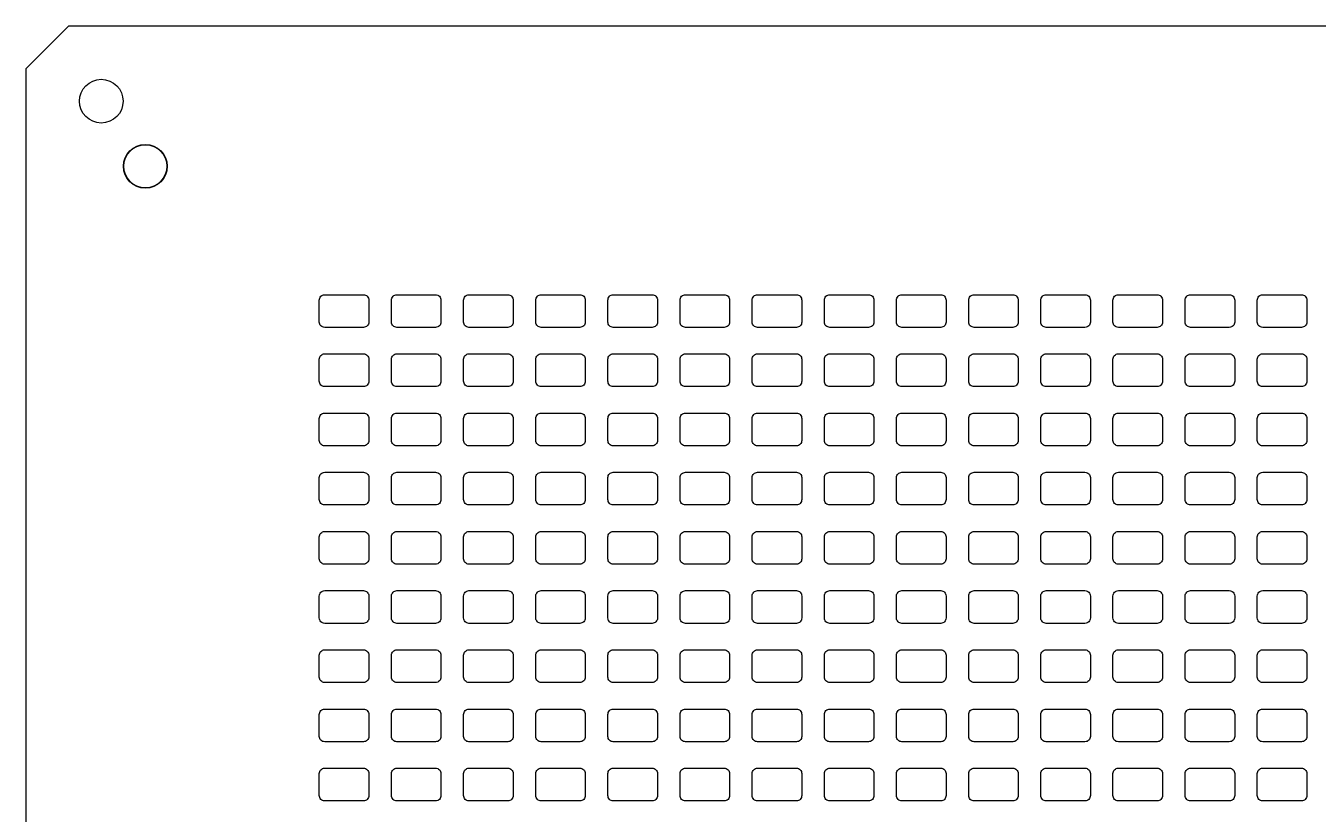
# Model space of a CAD drawing. Extents: x 2242 to 8299, y -565 to 2678.
# Drawn here: x 2242.3 to 2302.3, y 2592.4 to 2629.1 of the extents above; entities that cross this region are included whole.
import ezdxf

# ---------------------------------------------------------------- set-up
doc = ezdxf.new("R2010")
doc.units = 0
doc.header["$MEASUREMENT"] = 0
doc.layers.add('1', color=1, linetype='CONTINUOUS')
doc.layers.add('9', color=6, linetype='CONTINUOUS')

msp = doc.modelspace()

# ---------------------------------------------------------------- linework, layer by layer
at = {"layer": '1'}
for p, q in [((2242.322, 2627.068), (2244.322, 2629.068)), ((2244.322, 2629.068), (2360.322, 2629.068)), ((2242.322, 2627.068), (2242.322, 2511.068))]:
    msp.add_line(p, q, dxfattribs=at)
msp.add_circle((2245.822, 2625.568), 1.015, dxfattribs=at)
at = {"layer": '1', "color": 1}
for radius in [1.015, 1, 1]:
    msp.add_circle((2247.871, 2622.543), radius, dxfattribs=at)
at = {"layer": '9'}
for points in [[(2256.197, 2616.578), (2257.997, 2616.578, -0.414214), (2258.247, 2616.328), (2258.247, 2615.308, -0.414214), (2257.997, 2615.058), (2256.197, 2615.058, -0.414214), (2255.947, 2615.308), (2255.947, 2616.328, -0.414214)], [(2259.547, 2616.578), (2261.347, 2616.578, -0.414214), (2261.597, 2616.328), (2261.597, 2615.308, -0.414214), (2261.347, 2615.058), (2259.547, 2615.058, -0.414214), (2259.297, 2615.308), (2259.297, 2616.328, -0.414214)], [(2262.897, 2616.578), (2264.697, 2616.578, -0.414214), (2264.947, 2616.328), (2264.947, 2615.308, -0.414214), (2264.697, 2615.058), (2262.897, 2615.058, -0.414214), (2262.647, 2615.308), (2262.647, 2616.328, -0.414214)], [(2266.247, 2616.578), (2268.047, 2616.578, -0.414214), (2268.297, 2616.328), (2268.297, 2615.308, -0.414214), (2268.047, 2615.058), (2266.247, 2615.058, -0.414214), (2265.997, 2615.308), (2265.997, 2616.328, -0.414214)], [(2269.597, 2616.578), (2271.397, 2616.578, -0.414214), (2271.647, 2616.328), (2271.647, 2615.308, -0.414214), (2271.397, 2615.058), (2269.597, 2615.058, -0.414214), (2269.347, 2615.308), (2269.347, 2616.328, -0.414214)], [(2272.947, 2616.578), (2274.747, 2616.578, -0.414214), (2274.997, 2616.328), (2274.997, 2615.308, -0.414214), (2274.747, 2615.058), (2272.947, 2615.058, -0.414214), (2272.697, 2615.308), (2272.697, 2616.328, -0.414214)], [(2276.297, 2616.578), (2278.097, 2616.578, -0.414214), (2278.347, 2616.328), (2278.347, 2615.308, -0.414214), (2278.097, 2615.058), (2276.297, 2615.058, -0.414214), (2276.047, 2615.308), (2276.047, 2616.328, -0.414214)], [(2279.647, 2616.578), (2281.447, 2616.578, -0.414214), (2281.697, 2616.328), (2281.697, 2615.308, -0.414214), (2281.447, 2615.058), (2279.647, 2615.058, -0.414214), (2279.397, 2615.308), (2279.397, 2616.328, -0.414214)], [(2282.997, 2616.578), (2284.797, 2616.578, -0.414214), (2285.047, 2616.328), (2285.047, 2615.308, -0.414214), (2284.797, 2615.058), (2282.997, 2615.058, -0.414214), (2282.747, 2615.308), (2282.747, 2616.328, -0.414214)], [(2286.347, 2616.578), (2288.147, 2616.578, -0.414214), (2288.397, 2616.328), (2288.397, 2615.308, -0.414214), (2288.147, 2615.058), (2286.347, 2615.058, -0.414214), (2286.097, 2615.308), (2286.097, 2616.328, -0.414214)], [(2289.697, 2616.578), (2291.497, 2616.578, -0.414214), (2291.747, 2616.328), (2291.747, 2615.308, -0.414214), (2291.497, 2615.058), (2289.697, 2615.058, -0.414214), (2289.447, 2615.308), (2289.447, 2616.328, -0.414214)], [(2293.047, 2616.578), (2294.847, 2616.578, -0.414214), (2295.097, 2616.328), (2295.097, 2615.308, -0.414214), (2294.847, 2615.058), (2293.047, 2615.058, -0.414214), (2292.797, 2615.308), (2292.797, 2616.328, -0.414214)], [(2296.397, 2616.578), (2298.197, 2616.578, -0.414214), (2298.447, 2616.328), (2298.447, 2615.308, -0.414214), (2298.197, 2615.058), (2296.397, 2615.058, -0.414214), (2296.147, 2615.308), (2296.147, 2616.328, -0.414214)], [(2299.747, 2616.578), (2301.547, 2616.578, -0.414214), (2301.797, 2616.328), (2301.797, 2615.308, -0.414214), (2301.547, 2615.058), (2299.747, 2615.058, -0.414214), (2299.497, 2615.308), (2299.497, 2616.328, -0.414214)], [(2256.197, 2613.828), (2257.997, 2613.828, -0.414214), (2258.247, 2613.578), (2258.247, 2612.558, -0.414214), (2257.997, 2612.308), (2256.197, 2612.308, -0.414214), (2255.947, 2612.558), (2255.947, 2613.578, -0.414214)], [(2259.547, 2613.828), (2261.347, 2613.828, -0.414214), (2261.597, 2613.578), (2261.597, 2612.558, -0.414214), (2261.347, 2612.308), (2259.547, 2612.308, -0.414214), (2259.297, 2612.558), (2259.297, 2613.578, -0.414214)], [(2262.897, 2613.828), (2264.697, 2613.828, -0.414214), (2264.947, 2613.578), (2264.947, 2612.558, -0.414214), (2264.697, 2612.308), (2262.897, 2612.308, -0.414214), (2262.647, 2612.558), (2262.647, 2613.578, -0.414214)], [(2266.247, 2613.828), (2268.047, 2613.828, -0.414214), (2268.297, 2613.578), (2268.297, 2612.558, -0.414214), (2268.047, 2612.308), (2266.247, 2612.308, -0.414214), (2265.997, 2612.558), (2265.997, 2613.578, -0.414214)], [(2269.597, 2613.828), (2271.397, 2613.828, -0.414214), (2271.647, 2613.578), (2271.647, 2612.558, -0.414214), (2271.397, 2612.308), (2269.597, 2612.308, -0.414214), (2269.347, 2612.558), (2269.347, 2613.578, -0.414214)], [(2272.947, 2613.828), (2274.747, 2613.828, -0.414214), (2274.997, 2613.578), (2274.997, 2612.558, -0.414214), (2274.747, 2612.308), (2272.947, 2612.308, -0.414214), (2272.697, 2612.558), (2272.697, 2613.578, -0.414214)], [(2276.297, 2613.828), (2278.097, 2613.828, -0.414214), (2278.347, 2613.578), (2278.347, 2612.558, -0.414214), (2278.097, 2612.308), (2276.297, 2612.308, -0.414214), (2276.047, 2612.558), (2276.047, 2613.578, -0.414214)], [(2279.647, 2613.828), (2281.447, 2613.828, -0.414214), (2281.697, 2613.578), (2281.697, 2612.558, -0.414214), (2281.447, 2612.308), (2279.647, 2612.308, -0.414214), (2279.397, 2612.558), (2279.397, 2613.578, -0.414214)], [(2282.997, 2613.828), (2284.797, 2613.828, -0.414214), (2285.047, 2613.578), (2285.047, 2612.558, -0.414214), (2284.797, 2612.308), (2282.997, 2612.308, -0.414214), (2282.747, 2612.558), (2282.747, 2613.578, -0.414214)], [(2286.347, 2613.828), (2288.147, 2613.828, -0.414214), (2288.397, 2613.578), (2288.397, 2612.558, -0.414214), (2288.147, 2612.308), (2286.347, 2612.308, -0.414214), (2286.097, 2612.558), (2286.097, 2613.578, -0.414214)], [(2289.697, 2613.828), (2291.497, 2613.828, -0.414214), (2291.747, 2613.578), (2291.747, 2612.558, -0.414214), (2291.497, 2612.308), (2289.697, 2612.308, -0.414214), (2289.447, 2612.558), (2289.447, 2613.578, -0.414214)], [(2293.047, 2613.828), (2294.847, 2613.828, -0.414214), (2295.097, 2613.578), (2295.097, 2612.558, -0.414214), (2294.847, 2612.308), (2293.047, 2612.308, -0.414214), (2292.797, 2612.558), (2292.797, 2613.578, -0.414214)], [(2296.397, 2613.828), (2298.197, 2613.828, -0.414214), (2298.447, 2613.578), (2298.447, 2612.558, -0.414214), (2298.197, 2612.308), (2296.397, 2612.308, -0.414214), (2296.147, 2612.558), (2296.147, 2613.578, -0.414214)], [(2299.747, 2613.828), (2301.547, 2613.828, -0.414214), (2301.797, 2613.578), (2301.797, 2612.558, -0.414214), (2301.547, 2612.308), (2299.747, 2612.308, -0.414214), (2299.497, 2612.558), (2299.497, 2613.578, -0.414214)], [(2256.197, 2611.078), (2257.997, 2611.078, -0.414214), (2258.247, 2610.828), (2258.247, 2609.808, -0.414214), (2257.997, 2609.558), (2256.197, 2609.558, -0.414214), (2255.947, 2609.808), (2255.947, 2610.828, -0.414214)], [(2259.547, 2611.078), (2261.347, 2611.078, -0.414214), (2261.597, 2610.828), (2261.597, 2609.808, -0.414214), (2261.347, 2609.558), (2259.547, 2609.558, -0.414214), (2259.297, 2609.808), (2259.297, 2610.828, -0.414214)], [(2262.897, 2611.078), (2264.697, 2611.078, -0.414214), (2264.947, 2610.828), (2264.947, 2609.808, -0.414214), (2264.697, 2609.558), (2262.897, 2609.558, -0.414214), (2262.647, 2609.808), (2262.647, 2610.828, -0.414214)], [(2266.247, 2611.078), (2268.047, 2611.078, -0.414214), (2268.297, 2610.828), (2268.297, 2609.808, -0.414214), (2268.047, 2609.558), (2266.247, 2609.558, -0.414214), (2265.997, 2609.808), (2265.997, 2610.828, -0.414214)], [(2269.597, 2611.078), (2271.397, 2611.078, -0.414214), (2271.647, 2610.828), (2271.647, 2609.808, -0.414214), (2271.397, 2609.558), (2269.597, 2609.558, -0.414214), (2269.347, 2609.808), (2269.347, 2610.828, -0.414214)], [(2272.947, 2611.078), (2274.747, 2611.078, -0.414214), (2274.997, 2610.828), (2274.997, 2609.808, -0.414214), (2274.747, 2609.558), (2272.947, 2609.558, -0.414214), (2272.697, 2609.808), (2272.697, 2610.828, -0.414214)], [(2276.297, 2611.078), (2278.097, 2611.078, -0.414214), (2278.347, 2610.828), (2278.347, 2609.808, -0.414214), (2278.097, 2609.558), (2276.297, 2609.558, -0.414214), (2276.047, 2609.808), (2276.047, 2610.828, -0.414214)], [(2279.647, 2611.078), (2281.447, 2611.078, -0.414214), (2281.697, 2610.828), (2281.697, 2609.808, -0.414214), (2281.447, 2609.558), (2279.647, 2609.558, -0.414214), (2279.397, 2609.808), (2279.397, 2610.828, -0.414214)], [(2282.997, 2611.078), (2284.797, 2611.078, -0.414214), (2285.047, 2610.828), (2285.047, 2609.808, -0.414214), (2284.797, 2609.558), (2282.997, 2609.558, -0.414214), (2282.747, 2609.808), (2282.747, 2610.828, -0.414214)], [(2286.347, 2611.078), (2288.147, 2611.078, -0.414214), (2288.397, 2610.828), (2288.397, 2609.808, -0.414214), (2288.147, 2609.558), (2286.347, 2609.558, -0.414214), (2286.097, 2609.808), (2286.097, 2610.828, -0.414214)], [(2289.697, 2611.078), (2291.497, 2611.078, -0.414214), (2291.747, 2610.828), (2291.747, 2609.808, -0.414214), (2291.497, 2609.558), (2289.697, 2609.558, -0.414214), (2289.447, 2609.808), (2289.447, 2610.828, -0.414214)], [(2293.047, 2611.078), (2294.847, 2611.078, -0.414214), (2295.097, 2610.828), (2295.097, 2609.808, -0.414214), (2294.847, 2609.558), (2293.047, 2609.558, -0.414214), (2292.797, 2609.808), (2292.797, 2610.828, -0.414214)], [(2296.397, 2611.078), (2298.197, 2611.078, -0.414214), (2298.447, 2610.828), (2298.447, 2609.808, -0.414214), (2298.197, 2609.558), (2296.397, 2609.558, -0.414214), (2296.147, 2609.808), (2296.147, 2610.828, -0.414214)], [(2299.747, 2611.078), (2301.547, 2611.078, -0.414214), (2301.797, 2610.828), (2301.797, 2609.808, -0.414214), (2301.547, 2609.558), (2299.747, 2609.558, -0.414214), (2299.497, 2609.808), (2299.497, 2610.828, -0.414214)], [(2256.197, 2608.328), (2257.997, 2608.328, -0.414214), (2258.247, 2608.078), (2258.247, 2607.058, -0.414214), (2257.997, 2606.808), (2256.197, 2606.808, -0.414214), (2255.947, 2607.058), (2255.947, 2608.078, -0.414214)], [(2259.547, 2608.328), (2261.347, 2608.328, -0.414214), (2261.597, 2608.078), (2261.597, 2607.058, -0.414214), (2261.347, 2606.808), (2259.547, 2606.808, -0.414214), (2259.297, 2607.058), (2259.297, 2608.078, -0.414214)], [(2262.897, 2608.328), (2264.697, 2608.328, -0.414214), (2264.947, 2608.078), (2264.947, 2607.058, -0.414214), (2264.697, 2606.808), (2262.897, 2606.808, -0.414214), (2262.647, 2607.058), (2262.647, 2608.078, -0.414214)], [(2266.247, 2608.328), (2268.047, 2608.328, -0.414214), (2268.297, 2608.078), (2268.297, 2607.058, -0.414214), (2268.047, 2606.808), (2266.247, 2606.808, -0.414214), (2265.997, 2607.058), (2265.997, 2608.078, -0.414214)], [(2269.597, 2608.328), (2271.397, 2608.328, -0.414214), (2271.647, 2608.078), (2271.647, 2607.058, -0.414214), (2271.397, 2606.808), (2269.597, 2606.808, -0.414214), (2269.347, 2607.058), (2269.347, 2608.078, -0.414214)], [(2272.947, 2608.328), (2274.747, 2608.328, -0.414214), (2274.997, 2608.078), (2274.997, 2607.058, -0.414214), (2274.747, 2606.808), (2272.947, 2606.808, -0.414214), (2272.697, 2607.058), (2272.697, 2608.078, -0.414214)], [(2276.297, 2608.328), (2278.097, 2608.328, -0.414214), (2278.347, 2608.078), (2278.347, 2607.058, -0.414214), (2278.097, 2606.808), (2276.297, 2606.808, -0.414214), (2276.047, 2607.058), (2276.047, 2608.078, -0.414214)], [(2279.647, 2608.328), (2281.447, 2608.328, -0.414214), (2281.697, 2608.078), (2281.697, 2607.058, -0.414214), (2281.447, 2606.808), (2279.647, 2606.808, -0.414214), (2279.397, 2607.058), (2279.397, 2608.078, -0.414214)], [(2282.997, 2608.328), (2284.797, 2608.328, -0.414214), (2285.047, 2608.078), (2285.047, 2607.058, -0.414214), (2284.797, 2606.808), (2282.997, 2606.808, -0.414214), (2282.747, 2607.058), (2282.747, 2608.078, -0.414214)], [(2286.347, 2608.328), (2288.147, 2608.328, -0.414214), (2288.397, 2608.078), (2288.397, 2607.058, -0.414214), (2288.147, 2606.808), (2286.347, 2606.808, -0.414214), (2286.097, 2607.058), (2286.097, 2608.078, -0.414214)], [(2289.697, 2608.328), (2291.497, 2608.328, -0.414214), (2291.747, 2608.078), (2291.747, 2607.058, -0.414214), (2291.497, 2606.808), (2289.697, 2606.808, -0.414214), (2289.447, 2607.058), (2289.447, 2608.078, -0.414214)], [(2293.047, 2608.328), (2294.847, 2608.328, -0.414214), (2295.097, 2608.078), (2295.097, 2607.058, -0.414214), (2294.847, 2606.808), (2293.047, 2606.808, -0.414214), (2292.797, 2607.058), (2292.797, 2608.078, -0.414214)], [(2296.397, 2608.328), (2298.197, 2608.328, -0.414214), (2298.447, 2608.078), (2298.447, 2607.058, -0.414214), (2298.197, 2606.808), (2296.397, 2606.808, -0.414214), (2296.147, 2607.058), (2296.147, 2608.078, -0.414214)], [(2299.747, 2608.328), (2301.547, 2608.328, -0.414214), (2301.797, 2608.078), (2301.797, 2607.058, -0.414214), (2301.547, 2606.808), (2299.747, 2606.808, -0.414214), (2299.497, 2607.058), (2299.497, 2608.078, -0.414214)], [(2256.197, 2605.578), (2257.997, 2605.578, -0.414214), (2258.247, 2605.328), (2258.247, 2604.308, -0.414214), (2257.997, 2604.058), (2256.197, 2604.058, -0.414214), (2255.947, 2604.308), (2255.947, 2605.328, -0.414214)], [(2259.547, 2605.578), (2261.347, 2605.578, -0.414214), (2261.597, 2605.328), (2261.597, 2604.308, -0.414214), (2261.347, 2604.058), (2259.547, 2604.058, -0.414214), (2259.297, 2604.308), (2259.297, 2605.328, -0.414214)], [(2262.897, 2605.578), (2264.697, 2605.578, -0.414214), (2264.947, 2605.328), (2264.947, 2604.308, -0.414214), (2264.697, 2604.058), (2262.897, 2604.058, -0.414214), (2262.647, 2604.308), (2262.647, 2605.328, -0.414214)], [(2266.247, 2605.578), (2268.047, 2605.578, -0.414214), (2268.297, 2605.328), (2268.297, 2604.308, -0.414214), (2268.047, 2604.058), (2266.247, 2604.058, -0.414214), (2265.997, 2604.308), (2265.997, 2605.328, -0.414214)], [(2269.597, 2605.578), (2271.397, 2605.578, -0.414214), (2271.647, 2605.328), (2271.647, 2604.308, -0.414214), (2271.397, 2604.058), (2269.597, 2604.058, -0.414214), (2269.347, 2604.308), (2269.347, 2605.328, -0.414214)], [(2272.947, 2605.578), (2274.747, 2605.578, -0.414214), (2274.997, 2605.328), (2274.997, 2604.308, -0.414214), (2274.747, 2604.058), (2272.947, 2604.058, -0.414214), (2272.697, 2604.308), (2272.697, 2605.328, -0.414214)], [(2276.297, 2605.578), (2278.097, 2605.578, -0.414214), (2278.347, 2605.328), (2278.347, 2604.308, -0.414214), (2278.097, 2604.058), (2276.297, 2604.058, -0.414214), (2276.047, 2604.308), (2276.047, 2605.328, -0.414214)], [(2279.647, 2605.578), (2281.447, 2605.578, -0.414214), (2281.697, 2605.328), (2281.697, 2604.308, -0.414214), (2281.447, 2604.058), (2279.647, 2604.058, -0.414214), (2279.397, 2604.308), (2279.397, 2605.328, -0.414214)], [(2282.997, 2605.578), (2284.797, 2605.578, -0.414214), (2285.047, 2605.328), (2285.047, 2604.308, -0.414214), (2284.797, 2604.058), (2282.997, 2604.058, -0.414214), (2282.747, 2604.308), (2282.747, 2605.328, -0.414214)], [(2286.347, 2605.578), (2288.147, 2605.578, -0.414214), (2288.397, 2605.328), (2288.397, 2604.308, -0.414214), (2288.147, 2604.058), (2286.347, 2604.058, -0.414214), (2286.097, 2604.308), (2286.097, 2605.328, -0.414214)], [(2289.697, 2605.578), (2291.497, 2605.578, -0.414214), (2291.747, 2605.328), (2291.747, 2604.308, -0.414214), (2291.497, 2604.058), (2289.697, 2604.058, -0.414214), (2289.447, 2604.308), (2289.447, 2605.328, -0.414214)], [(2293.047, 2605.578), (2294.847, 2605.578, -0.414214), (2295.097, 2605.328), (2295.097, 2604.308, -0.414214), (2294.847, 2604.058), (2293.047, 2604.058, -0.414214), (2292.797, 2604.308), (2292.797, 2605.328, -0.414214)], [(2296.397, 2605.578), (2298.197, 2605.578, -0.414214), (2298.447, 2605.328), (2298.447, 2604.308, -0.414214), (2298.197, 2604.058), (2296.397, 2604.058, -0.414214), (2296.147, 2604.308), (2296.147, 2605.328, -0.414214)], [(2299.747, 2605.578), (2301.547, 2605.578, -0.414214), (2301.797, 2605.328), (2301.797, 2604.308, -0.414214), (2301.547, 2604.058), (2299.747, 2604.058, -0.414214), (2299.497, 2604.308), (2299.497, 2605.328, -0.414214)], [(2256.197, 2602.828), (2257.997, 2602.828, -0.414214), (2258.247, 2602.578), (2258.247, 2601.558, -0.414214), (2257.997, 2601.308), (2256.197, 2601.308, -0.414214), (2255.947, 2601.558), (2255.947, 2602.578, -0.414214)], [(2259.547, 2602.828), (2261.347, 2602.828, -0.414214), (2261.597, 2602.578), (2261.597, 2601.558, -0.414214), (2261.347, 2601.308), (2259.547, 2601.308, -0.414214), (2259.297, 2601.558), (2259.297, 2602.578, -0.414214)], [(2262.897, 2602.828), (2264.697, 2602.828, -0.414214), (2264.947, 2602.578), (2264.947, 2601.558, -0.414214), (2264.697, 2601.308), (2262.897, 2601.308, -0.414214), (2262.647, 2601.558), (2262.647, 2602.578, -0.414214)], [(2266.247, 2602.828), (2268.047, 2602.828, -0.414214), (2268.297, 2602.578), (2268.297, 2601.558, -0.414214), (2268.047, 2601.308), (2266.247, 2601.308, -0.414214), (2265.997, 2601.558), (2265.997, 2602.578, -0.414214)], [(2269.597, 2602.828), (2271.397, 2602.828, -0.414214), (2271.647, 2602.578), (2271.647, 2601.558, -0.414214), (2271.397, 2601.308), (2269.597, 2601.308, -0.414214), (2269.347, 2601.558), (2269.347, 2602.578, -0.414214)], [(2272.947, 2602.828), (2274.747, 2602.828, -0.414214), (2274.997, 2602.578), (2274.997, 2601.558, -0.414214), (2274.747, 2601.308), (2272.947, 2601.308, -0.414214), (2272.697, 2601.558), (2272.697, 2602.578, -0.414214)], [(2276.297, 2602.828), (2278.097, 2602.828, -0.414214), (2278.347, 2602.578), (2278.347, 2601.558, -0.414214), (2278.097, 2601.308), (2276.297, 2601.308, -0.414214), (2276.047, 2601.558), (2276.047, 2602.578, -0.414214)], [(2279.647, 2602.828), (2281.447, 2602.828, -0.414214), (2281.697, 2602.578), (2281.697, 2601.558, -0.414214), (2281.447, 2601.308), (2279.647, 2601.308, -0.414214), (2279.397, 2601.558), (2279.397, 2602.578, -0.414214)], [(2282.997, 2602.828), (2284.797, 2602.828, -0.414214), (2285.047, 2602.578), (2285.047, 2601.558, -0.414214), (2284.797, 2601.308), (2282.997, 2601.308, -0.414214), (2282.747, 2601.558), (2282.747, 2602.578, -0.414214)], [(2286.347, 2602.828), (2288.147, 2602.828, -0.414214), (2288.397, 2602.578), (2288.397, 2601.558, -0.414214), (2288.147, 2601.308), (2286.347, 2601.308, -0.414214), (2286.097, 2601.558), (2286.097, 2602.578, -0.414214)], [(2289.697, 2602.828), (2291.497, 2602.828, -0.414214), (2291.747, 2602.578), (2291.747, 2601.558, -0.414214), (2291.497, 2601.308), (2289.697, 2601.308, -0.414214), (2289.447, 2601.558), (2289.447, 2602.578, -0.414214)], [(2293.047, 2602.828), (2294.847, 2602.828, -0.414214), (2295.097, 2602.578), (2295.097, 2601.558, -0.414214), (2294.847, 2601.308), (2293.047, 2601.308, -0.414214), (2292.797, 2601.558), (2292.797, 2602.578, -0.414214)], [(2296.397, 2602.828), (2298.197, 2602.828, -0.414214), (2298.447, 2602.578), (2298.447, 2601.558, -0.414214), (2298.197, 2601.308), (2296.397, 2601.308, -0.414214), (2296.147, 2601.558), (2296.147, 2602.578, -0.414214)], [(2299.747, 2602.828), (2301.547, 2602.828, -0.414214), (2301.797, 2602.578), (2301.797, 2601.558, -0.414214), (2301.547, 2601.308), (2299.747, 2601.308, -0.414214), (2299.497, 2601.558), (2299.497, 2602.578, -0.414214)], [(2256.197, 2600.078), (2257.997, 2600.078, -0.414214), (2258.247, 2599.828), (2258.247, 2598.808, -0.414214), (2257.997, 2598.558), (2256.197, 2598.558, -0.414214), (2255.947, 2598.808), (2255.947, 2599.828, -0.414214)], [(2259.547, 2600.078), (2261.347, 2600.078, -0.414214), (2261.597, 2599.828), (2261.597, 2598.808, -0.414214), (2261.347, 2598.558), (2259.547, 2598.558, -0.414214), (2259.297, 2598.808), (2259.297, 2599.828, -0.414214)], [(2262.897, 2600.078), (2264.697, 2600.078, -0.414214), (2264.947, 2599.828), (2264.947, 2598.808, -0.414214), (2264.697, 2598.558), (2262.897, 2598.558, -0.414214), (2262.647, 2598.808), (2262.647, 2599.828, -0.414214)], [(2266.247, 2600.078), (2268.047, 2600.078, -0.414214), (2268.297, 2599.828), (2268.297, 2598.808, -0.414214), (2268.047, 2598.558), (2266.247, 2598.558, -0.414214), (2265.997, 2598.808), (2265.997, 2599.828, -0.414214)], [(2269.597, 2600.078), (2271.397, 2600.078, -0.414214), (2271.647, 2599.828), (2271.647, 2598.808, -0.414214), (2271.397, 2598.558), (2269.597, 2598.558, -0.414214), (2269.347, 2598.808), (2269.347, 2599.828, -0.414214)], [(2272.947, 2600.078), (2274.747, 2600.078, -0.414214), (2274.997, 2599.828), (2274.997, 2598.808, -0.414214), (2274.747, 2598.558), (2272.947, 2598.558, -0.414214), (2272.697, 2598.808), (2272.697, 2599.828, -0.414214)], [(2276.297, 2600.078), (2278.097, 2600.078, -0.414214), (2278.347, 2599.828), (2278.347, 2598.808, -0.414214), (2278.097, 2598.558), (2276.297, 2598.558, -0.414214), (2276.047, 2598.808), (2276.047, 2599.828, -0.414214)], [(2279.647, 2600.078), (2281.447, 2600.078, -0.414214), (2281.697, 2599.828), (2281.697, 2598.808, -0.414214), (2281.447, 2598.558), (2279.647, 2598.558, -0.414214), (2279.397, 2598.808), (2279.397, 2599.828, -0.414214)], [(2282.997, 2600.078), (2284.797, 2600.078, -0.414214), (2285.047, 2599.828), (2285.047, 2598.808, -0.414214), (2284.797, 2598.558), (2282.997, 2598.558, -0.414214), (2282.747, 2598.808), (2282.747, 2599.828, -0.414214)], [(2286.347, 2600.078), (2288.147, 2600.078, -0.414214), (2288.397, 2599.828), (2288.397, 2598.808, -0.414214), (2288.147, 2598.558), (2286.347, 2598.558, -0.414214), (2286.097, 2598.808), (2286.097, 2599.828, -0.414214)], [(2289.697, 2600.078), (2291.497, 2600.078, -0.414214), (2291.747, 2599.828), (2291.747, 2598.808, -0.414214), (2291.497, 2598.558), (2289.697, 2598.558, -0.414214), (2289.447, 2598.808), (2289.447, 2599.828, -0.414214)], [(2293.047, 2600.078), (2294.847, 2600.078, -0.414214), (2295.097, 2599.828), (2295.097, 2598.808, -0.414214), (2294.847, 2598.558), (2293.047, 2598.558, -0.414214), (2292.797, 2598.808), (2292.797, 2599.828, -0.414214)], [(2296.397, 2600.078), (2298.197, 2600.078, -0.414214), (2298.447, 2599.828), (2298.447, 2598.808, -0.414214), (2298.197, 2598.558), (2296.397, 2598.558, -0.414214), (2296.147, 2598.808), (2296.147, 2599.828, -0.414214)], [(2299.747, 2600.078), (2301.547, 2600.078, -0.414214), (2301.797, 2599.828), (2301.797, 2598.808, -0.414214), (2301.547, 2598.558), (2299.747, 2598.558, -0.414214), (2299.497, 2598.808), (2299.497, 2599.828, -0.414214)], [(2256.197, 2597.328), (2257.997, 2597.328, -0.414214), (2258.247, 2597.078), (2258.247, 2596.058, -0.414214), (2257.997, 2595.808), (2256.197, 2595.808, -0.414214), (2255.947, 2596.058), (2255.947, 2597.078, -0.414214)], [(2259.547, 2597.328), (2261.347, 2597.328, -0.414214), (2261.597, 2597.078), (2261.597, 2596.058, -0.414214), (2261.347, 2595.808), (2259.547, 2595.808, -0.414214), (2259.297, 2596.058), (2259.297, 2597.078, -0.414214)], [(2262.897, 2597.328), (2264.697, 2597.328, -0.414214), (2264.947, 2597.078), (2264.947, 2596.058, -0.414214), (2264.697, 2595.808), (2262.897, 2595.808, -0.414214), (2262.647, 2596.058), (2262.647, 2597.078, -0.414214)], [(2266.247, 2597.328), (2268.047, 2597.328, -0.414214), (2268.297, 2597.078), (2268.297, 2596.058, -0.414214), (2268.047, 2595.808), (2266.247, 2595.808, -0.414214), (2265.997, 2596.058), (2265.997, 2597.078, -0.414214)], [(2269.597, 2597.328), (2271.397, 2597.328, -0.414214), (2271.647, 2597.078), (2271.647, 2596.058, -0.414214), (2271.397, 2595.808), (2269.597, 2595.808, -0.414214), (2269.347, 2596.058), (2269.347, 2597.078, -0.414214)], [(2272.947, 2597.328), (2274.747, 2597.328, -0.414214), (2274.997, 2597.078), (2274.997, 2596.058, -0.414214), (2274.747, 2595.808), (2272.947, 2595.808, -0.414214), (2272.697, 2596.058), (2272.697, 2597.078, -0.414214)], [(2276.297, 2597.328), (2278.097, 2597.328, -0.414214), (2278.347, 2597.078), (2278.347, 2596.058, -0.414214), (2278.097, 2595.808), (2276.297, 2595.808, -0.414214), (2276.047, 2596.058), (2276.047, 2597.078, -0.414214)], [(2279.647, 2597.328), (2281.447, 2597.328, -0.414214), (2281.697, 2597.078), (2281.697, 2596.058, -0.414214), (2281.447, 2595.808), (2279.647, 2595.808, -0.414214), (2279.397, 2596.058), (2279.397, 2597.078, -0.414214)], [(2282.997, 2597.328), (2284.797, 2597.328, -0.414214), (2285.047, 2597.078), (2285.047, 2596.058, -0.414214), (2284.797, 2595.808), (2282.997, 2595.808, -0.414214), (2282.747, 2596.058), (2282.747, 2597.078, -0.414214)], [(2286.347, 2597.328), (2288.147, 2597.328, -0.414214), (2288.397, 2597.078), (2288.397, 2596.058, -0.414214), (2288.147, 2595.808), (2286.347, 2595.808, -0.414214), (2286.097, 2596.058), (2286.097, 2597.078, -0.414214)], [(2289.697, 2597.328), (2291.497, 2597.328, -0.414214), (2291.747, 2597.078), (2291.747, 2596.058, -0.414214), (2291.497, 2595.808), (2289.697, 2595.808, -0.414214), (2289.447, 2596.058), (2289.447, 2597.078, -0.414214)], [(2293.047, 2597.328), (2294.847, 2597.328, -0.414214), (2295.097, 2597.078), (2295.097, 2596.058, -0.414214), (2294.847, 2595.808), (2293.047, 2595.808, -0.414214), (2292.797, 2596.058), (2292.797, 2597.078, -0.414214)], [(2296.397, 2597.328), (2298.197, 2597.328, -0.414214), (2298.447, 2597.078), (2298.447, 2596.058, -0.414214), (2298.197, 2595.808), (2296.397, 2595.808, -0.414214), (2296.147, 2596.058), (2296.147, 2597.078, -0.414214)], [(2299.747, 2597.328), (2301.547, 2597.328, -0.414214), (2301.797, 2597.078), (2301.797, 2596.058, -0.414214), (2301.547, 2595.808), (2299.747, 2595.808, -0.414214), (2299.497, 2596.058), (2299.497, 2597.078, -0.414214)], [(2256.197, 2594.578), (2257.997, 2594.578, -0.414214), (2258.247, 2594.328), (2258.247, 2593.308, -0.414214), (2257.997, 2593.058), (2256.197, 2593.058, -0.414214), (2255.947, 2593.308), (2255.947, 2594.328, -0.414214)], [(2259.547, 2594.578), (2261.347, 2594.578, -0.414214), (2261.597, 2594.328), (2261.597, 2593.308, -0.414214), (2261.347, 2593.058), (2259.547, 2593.058, -0.414214), (2259.297, 2593.308), (2259.297, 2594.328, -0.414214)], [(2262.897, 2594.578), (2264.697, 2594.578, -0.414214), (2264.947, 2594.328), (2264.947, 2593.308, -0.414214), (2264.697, 2593.058), (2262.897, 2593.058, -0.414214), (2262.647, 2593.308), (2262.647, 2594.328, -0.414214)], [(2266.247, 2594.578), (2268.047, 2594.578, -0.414214), (2268.297, 2594.328), (2268.297, 2593.308, -0.414214), (2268.047, 2593.058), (2266.247, 2593.058, -0.414214), (2265.997, 2593.308), (2265.997, 2594.328, -0.414214)], [(2269.597, 2594.578), (2271.397, 2594.578, -0.414214), (2271.647, 2594.328), (2271.647, 2593.308, -0.414214), (2271.397, 2593.058), (2269.597, 2593.058, -0.414214), (2269.347, 2593.308), (2269.347, 2594.328, -0.414214)], [(2272.947, 2594.578), (2274.747, 2594.578, -0.414214), (2274.997, 2594.328), (2274.997, 2593.308, -0.414214), (2274.747, 2593.058), (2272.947, 2593.058, -0.414214), (2272.697, 2593.308), (2272.697, 2594.328, -0.414214)], [(2276.297, 2594.578), (2278.097, 2594.578, -0.414214), (2278.347, 2594.328), (2278.347, 2593.308, -0.414214), (2278.097, 2593.058), (2276.297, 2593.058, -0.414214), (2276.047, 2593.308), (2276.047, 2594.328, -0.414214)], [(2279.647, 2594.578), (2281.447, 2594.578, -0.414214), (2281.697, 2594.328), (2281.697, 2593.308, -0.414214), (2281.447, 2593.058), (2279.647, 2593.058, -0.414214), (2279.397, 2593.308), (2279.397, 2594.328, -0.414214)], [(2282.997, 2594.578), (2284.797, 2594.578, -0.414214), (2285.047, 2594.328), (2285.047, 2593.308, -0.414214), (2284.797, 2593.058), (2282.997, 2593.058, -0.414214), (2282.747, 2593.308), (2282.747, 2594.328, -0.414214)], [(2286.347, 2594.578), (2288.147, 2594.578, -0.414214), (2288.397, 2594.328), (2288.397, 2593.308, -0.414214), (2288.147, 2593.058), (2286.347, 2593.058, -0.414214), (2286.097, 2593.308), (2286.097, 2594.328, -0.414214)], [(2289.697, 2594.578), (2291.497, 2594.578, -0.414214), (2291.747, 2594.328), (2291.747, 2593.308, -0.414214), (2291.497, 2593.058), (2289.697, 2593.058, -0.414214), (2289.447, 2593.308), (2289.447, 2594.328, -0.414214)], [(2293.047, 2594.578), (2294.847, 2594.578, -0.414214), (2295.097, 2594.328), (2295.097, 2593.308, -0.414214), (2294.847, 2593.058), (2293.047, 2593.058, -0.414214), (2292.797, 2593.308), (2292.797, 2594.328, -0.414214)], [(2296.397, 2594.578), (2298.197, 2594.578, -0.414214), (2298.447, 2594.328), (2298.447, 2593.308, -0.414214), (2298.197, 2593.058), (2296.397, 2593.058, -0.414214), (2296.147, 2593.308), (2296.147, 2594.328, -0.414214)], [(2299.747, 2594.578), (2301.547, 2594.578, -0.414214), (2301.797, 2594.328), (2301.797, 2593.308, -0.414214), (2301.547, 2593.058), (2299.747, 2593.058, -0.414214), (2299.497, 2593.308), (2299.497, 2594.328, -0.414214)]]:
    msp.add_lwpolyline(points, format="xyb", close=True, dxfattribs=at)

doc.saveas('drawing.dxf')
